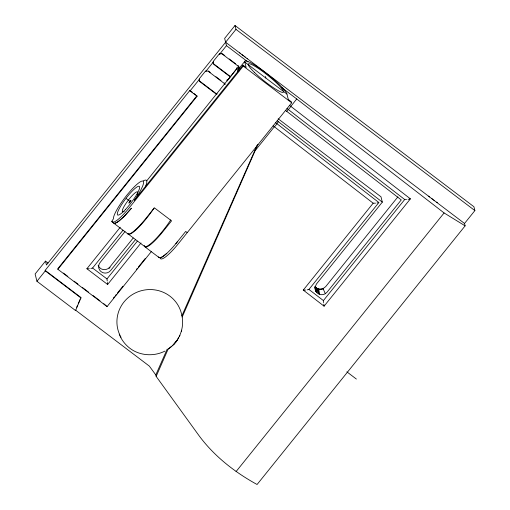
<?xml version="1.0" encoding="UTF-8"?>
<svg xmlns="http://www.w3.org/2000/svg" width="510" height="510" viewBox="0 0 510 510"><rect width="100%" height="100%" fill="white"/><g stroke="black" fill="none" stroke-linecap="round" stroke-linejoin="round"><path stroke-width="0.76" d="M464.521 223.469L474.88 210.592L473.911 206.728L235.008 25.5L224.649 38.377L225.618 42.241L464.521 223.469L465.12 225.86L257.078 484.5C234.753 472.234 214.213 456.22 198.996 435.623L156.168 376.399L168.166 349.031C179.131 342.063 184.837 327.936 181.821 315.327A32.774 31.824 -14 0 0 139.759 291.172A32.774 31.824 -14 0 0 119.946 335.229M181.369 331.283L181.726 330.2M182.21 316.997L257.926 144.311M76.685 307.281L77.603 305.197M78.221 303.801L80.064 299.625M48.016 263.032L45.479 261.114L35.12 273.985L36.937 281.265L75.588 310.584L80.982 297.54L45.16 270.364L189.911 90.404L192.251 92.182M156.168 376.399L155.805 374.939L167.197 349.114M181.904 315.779L257.136 145.293M179.31 336.504L179.928 335.338M178.602 337.658L177.263 340.119L172.609 345.512M175.631 342.331L177.27 340.164L173.827 344.448M225.618 42.241L226.465 45.658L219.504 54.334A2.244 2.18 -14 0 1 222.417 54.187L238.227 66.185A2.244 2.18 -14 0 1 239.062 67.632M177.62 241.472L176.218 243.213A26.953 5.068 -52.8 0 1 158.655 256.887L158.693 257.014M235.008 25.5L235.971 29.363L46.442 264.977L45.479 261.114M36.937 281.265L45.288 270.887L45.16 270.364M57.885 269.293L197.064 96.256L196.936 95.733L57.751 268.776L57.885 269.293L107.068 306.606L151.47 251.411M113.29 222.092L113.947 223.329L114.948 223.399L119.219 220.958L125.364 215.201L131.446 208.201L123.707 216.903L117.013 222.507L114.272 223.425L111.798 221.34L113.411 218.796A24.231 4.552 -52.8 0 1 125.843 196.484A24.231 4.552 -52.8 0 1 142.8 181.05A24.231 4.552 -52.8 0 1 135.322 198.849L134.194 200.455L243.021 65.153L246.158 67.524L244.73 61.71A26.953 3.959 38.8 0 1 264.32 71.834A26.953 3.959 38.8 0 1 286.83 93.649L288.309 99.507L291.446 101.879L291.675 102.803L177.429 244.826A26.953 5.068 -52.8 0 1 160.216 258.073M227.173 80.854L236.971 68.468L236.901 67.996A29.076 4.271 38.8 0 1 239.77 67.6M146.727 180.865L236.971 68.468M238.833 68.722L244.985 61.066M243.021 65.153L243.251 66.077L129.011 208.099A26.953 5.068 -52.8 0 1 111.798 221.34M141.002 242.983L107.629 284.478L86.885 268.738L120.258 227.25M90.818 268.521L92.584 268.018L122.961 230.259M125.033 231.521L100.075 262.554A6.732 6.541 -14 0 0 101.171 271.747A6.732 6.541 -14 0 0 110.613 270.555L135.507 239.598M133.167 238.042L109.765 267.138A6.732 6.541 -14 0 1 98.118 265.302M109.07 268.502L110.052 267.278M107.253 280.991L106.972 278.932L137.356 241.153M113.424 298.025L114.425 296.782M115.419 295.545L116.42 294.302M117.415 293.065L122.904 286.244M136.374 269.497L137.375 268.254M138.369 267.017L145.356 258.334M255.115 150.686L274.354 126.76A2.244 0.351 -52.5 0 0 275.661 125.466A2.244 0.351 -52.5 0 0 276.879 123.63L278.403 121.737L382.315 202.119L316.461 283.987L315.084 287.124A6.745 6.617 -2.6 0 0 316.022 291.554L317.583 293.275L319.649 294.359A6.745 6.611 -2.6 0 0 325.31 293.703L327.05 292.179L401.255 199.926L285.492 110.396M286.754 111.352L288.277 109.459A2.25 0.357 -52.5 0 0 289.457 108.318L289.941 107.699A2.25 0.357 -52.5 0 0 290.687 106.545L296.724 98.953L444.095 212.951L465.12 225.86M289.533 105.366L410.403 198.849L324.073 306.185L303.265 290.088L373.161 203.197L375.532 203.165M307.147 289.865L308.92 289.45L378.873 202.527L275.636 122.687M397.883 196.873L325.673 286.645L323.047 288.641L319.878 289.189L316.735 288.188L315.021 286.639L316.022 291.554L315.001 287.761M323.627 302.615L323.404 300.581L404.698 199.518L406.546 199.531M236.06 471.597L444.095 212.951M197.064 96.256L190.039 90.927L199.582 79.101A2.244 2.18 -14 0 0 200.143 81.874L215.953 93.872A2.244 2.18 -14 0 0 216.903 94.286M175.867 243.64L185.685 231.451L187.246 232.636M171.762 346.182L168.166 349.031M166.802 253.368L162.531 256.734L160.242 257.76M323.149 288.583L323.149 289.049L323.047 288.641M164.985 351.078C155.104 356.133 142.838 355.974 133.174 350.472L133.116 350.447C126.837 346.743 121.89 340.986 119.244 334.19M308.92 289.45L323.404 300.581M410.403 198.849L408.057 199.372M378.815 202.553L377.043 202.967M89.307 268.732L86.885 268.738M305.637 290.062L303.265 290.088M404.698 199.518L287.009 108.502M318.654 288.998L318.877 289.431L318.775 289.03M317.602 288.641L319.649 294.359L318.756 289.406M247.63 58.86L247.044 58.491M317.704 289.049L318.565 293.907L316.627 288.118M436.471 202.19L437.159 202.534A28.362 4.163 38.8 0 1 437.07 202.183M242.027 54.685L243.111 55.462M431.46 198.384L432.544 199.161M235.971 29.363L474.88 210.592M226.465 45.658L247.987 61.978M281.533 87.427L296.724 98.953M244.8 62.08L286.952 94.063M243.251 66.077L291.675 102.803M222.283 53.671L224.814 55.59M229.239 58.95L235.569 63.744M278.154 118.779L380.983 196.784L382.315 202.119M277.159 120.793L278.403 121.737M208.367 70.973L210.267 72.414M215.953 76.729L221.015 80.567M273.118 125.823L373.161 203.197M194.004 93.515L195.763 94.847M126.378 198.645L130.158 201.514M346.87 371.847L356.369 379.058M128.354 234.128L144.7 246.528M113.947 223.329L128.004 233.994M145.184 247.025L159.241 257.69M92.584 268.018L106.972 278.932M63.431 273.079L67.843 276.426M74.148 281.214L77.934 284.083M82.346 287.43L88.651 292.217M93.069 295.564L100.005 300.823M103.791 303.699L107.068 306.606M45.288 270.887L81.109 298.063M433.506 199.894L434.622 200.781M244.08 56.196L245.189 57.082M429.605 196.981L428.808 196.197A28.362 4.163 38.8 0 0 428.795 196.101M240.178 53.282L239.381 52.498A28.362 4.163 38.8 0 0 239.33 52.281M315.76 287.442L315.958 287.94L315.856 287.525M315.123 287.047L316.723 292.479L315.862 287.85M155.805 374.939L149.347 366.116L75.454 310.067L75.588 310.584M323.251 288.998L325.31 293.703M317.717 288.692L317.826 289.1M315.097 286.741L315.199 287.149M316.735 288.188L316.837 288.596M319.878 289.189L319.98 289.591L319.751 289.176M320.994 289.17L320.969 289.584L320.866 289.176M322.097 288.966L322.09 289.406L321.988 288.998M265.474 76.462L265.876 78.068M238.98 71.094L238.572 69.366A26.953 3.959 38.8 0 1 239.674 68.557M237.073 68.544L237.921 71.948M189.911 90.404L190.039 90.927M324.073 306.185L323.805 304.119M227.071 80.778L227.007 80.299A29.076 4.271 38.8 0 1 227.747 79.522M107.431 282.483L107.629 284.478M124.185 211.255A12.469 2.346 -52.8 0 1 128.176 200.328A12.469 2.346 -52.8 0 1 137.553 193.653M137.375 194.176A12.469 2.346 -52.8 0 1 137.139 194.75M144.534 245.788A26.953 5.068 -52.8 0 0 162.161 232.554L171.558 220.868L154.377 207.838L144.98 219.517A26.953 5.068 -52.8 0 1 127.449 233.319M143.342 180.865A26.953 5.068 -52.8 0 1 146.65 180.623L146.81 181.114A26.953 5.068 -52.8 0 1 145.318 186.877M220.288 53.308A2.244 2.18 -14 0 0 219.376 53.811L213.371 61.276A2.244 2.18 -14 0 0 213.932 64.05L229.742 76.047A2.244 2.18 -14 0 0 230.354 76.372M221.334 53.25A2.244 2.18 -14 0 1 221.672 53.34M238.808 68.123A2.244 2.18 -14 0 1 238.463 68.729M238.094 65.662A2.244 2.18 -14 0 1 238.355 65.892M238.572 66.16A2.244 2.18 -14 0 1 238.929 67.11M224.177 82.964A2.244 2.18 -14 0 1 225.012 84.418M217.126 93.802A2.244 2.18 -14 0 1 215.826 93.349L200.016 81.358A2.244 2.18 -14 0 1 199.455 78.578L205.46 71.12A2.244 2.18 -14 0 1 205.734 70.903M224.955 84.277A2.244 2.18 -14 0 0 224.304 83.487L208.494 71.496A2.244 2.18 -14 0 0 205.587 71.636L213.505 61.793A2.244 2.18 -14 0 0 214.066 64.572L229.876 76.564A2.244 2.18 -14 0 0 230.169 76.755M239.075 67.977A2.244 2.18 -14 0 1 238.591 69.245M121.023 337.282A32.774 31.824 -14 0 1 120.283 335.924M154.001 208.093A27.075 5.087 -52.8 0 1 127.857 233.376M170.735 219.899A27.075 5.087 -52.8 0 1 144.202 245.769M125.339 209.642A17.965 3.379 -52.8 0 0 139.345 186.373A17.965 3.379 -52.8 0 0 120.742 206.021A17.965 3.379 -52.8 0 0 125.339 209.642M254.496 72.458A22.497 3.302 38.8 0 0 283.267 92.31A22.497 3.302 38.8 0 0 259.902 69.475A22.497 3.302 38.8 0 0 254.496 72.458M129.559 202.68A1.74 0.325 -52.8 0 0 130.993 200.379A1.74 0.325 -52.8 0 0 129.228 202.19A1.74 0.325 -52.8 0 0 129.559 202.68"/></g></svg>
